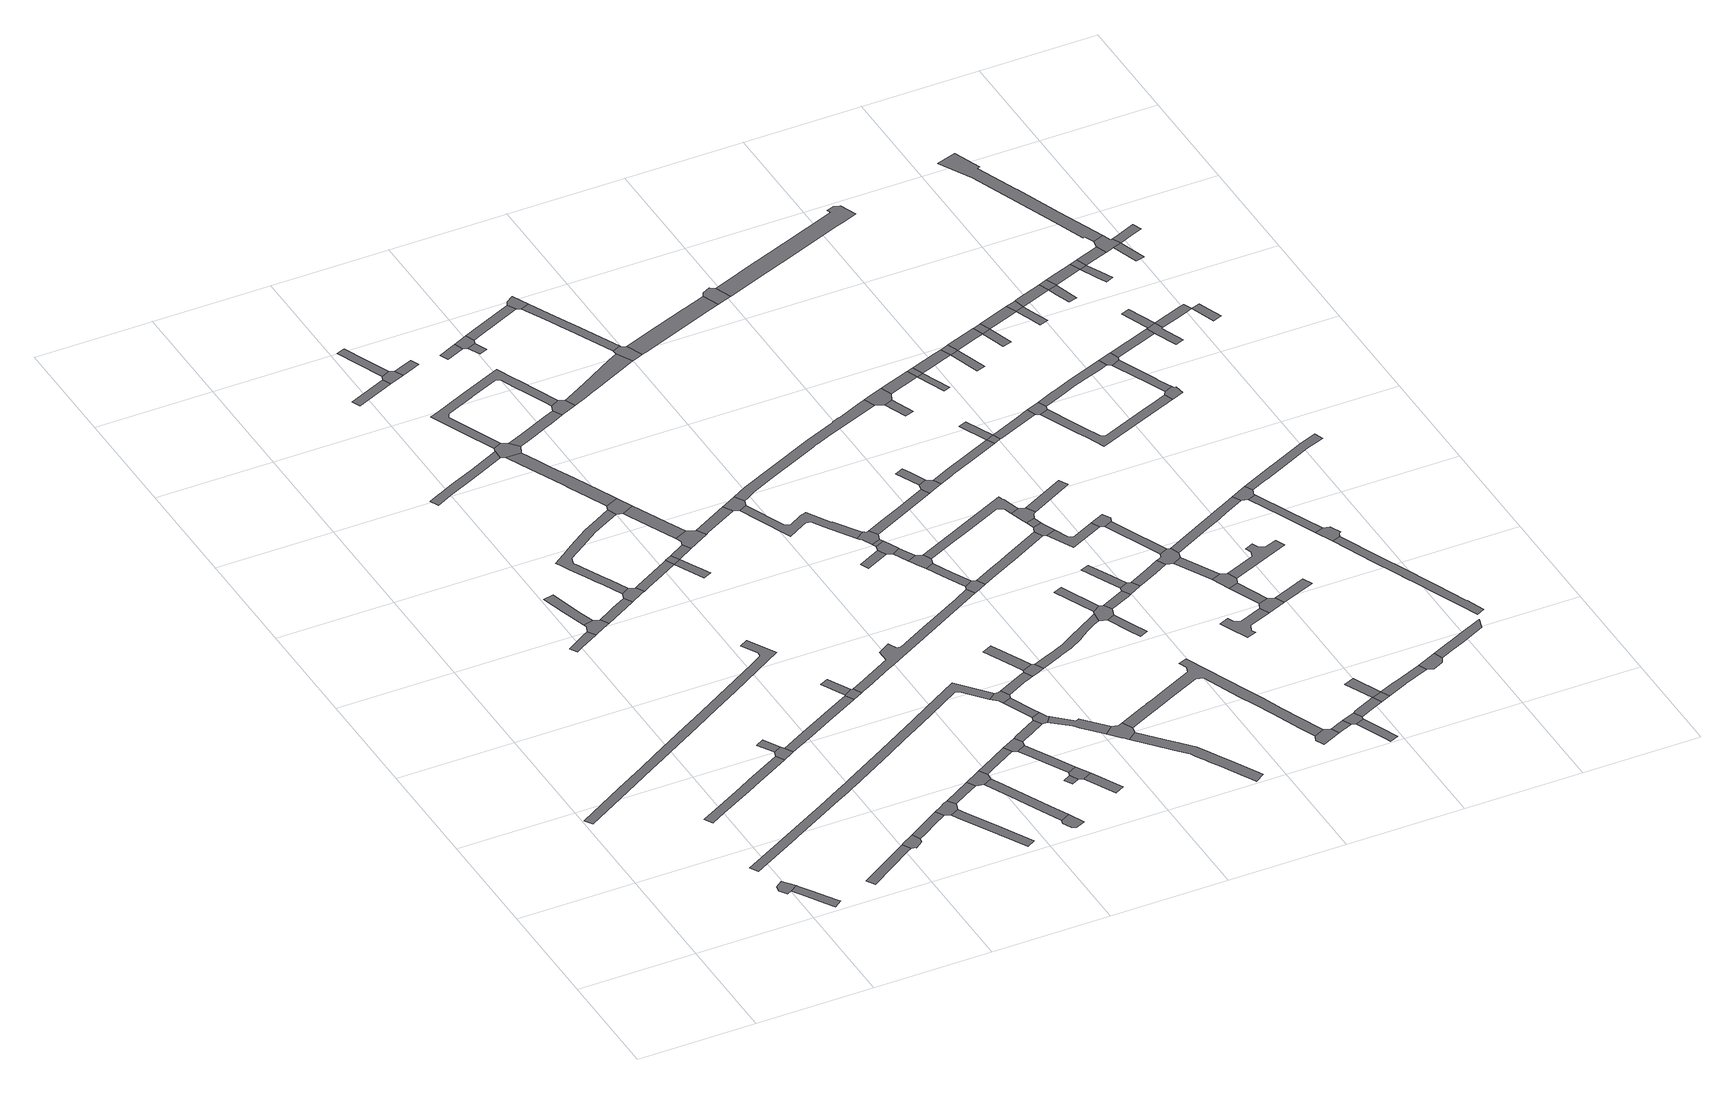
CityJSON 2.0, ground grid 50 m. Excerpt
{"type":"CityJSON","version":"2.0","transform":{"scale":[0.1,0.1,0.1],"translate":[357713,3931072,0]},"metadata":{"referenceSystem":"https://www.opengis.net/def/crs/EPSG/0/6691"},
"CityObjects":{
"road1":{"type":"Road","geometry":[{"type":"MultiSurface","lod":"1","boundaries":[[[0,1,2,3,4,5]]]}]},
"road2":{"type":"Road","attributes":{"RoadStructureAttribute.sectionType":"1"},"geometry":[{"type":"MultiSurface","lod":"1","boundaries":[[[6,7,8,9,10,11,12,0,5]]]}]},
"road3":{"type":"Road","attributes":{"RoadStructureAttribute.sectionType":"1"},"geometry":[{"type":"MultiSurface","lod":"1","boundaries":[[[13,14,15,16,17,18,19,20,21,22,23,24]]]}]},
"road4":{"type":"Road","attributes":{"RoadStructureAttribute.sectionType":"1"},"geometry":[{"type":"MultiSurface","lod":"1","boundaries":[[[25,26,27,28,29,30]]]}]},
"road5":{"type":"Road","attributes":{"RoadStructureAttribute.sectionType":"1"},"geometry":[{"type":"MultiSurface","lod":"1","boundaries":[[[31,32,33,34,35,36,37,38,39,40,41,42,43,44,45,46,47,48,49,50,51,52,53]]]}]},
"road6":{"type":"Road","attributes":{"RoadStructureAttribute.sectionType":"1"},"geometry":[{"type":"MultiSurface","lod":"1","boundaries":[[[54,55,56,57,58,59,60]]]}]},
"road7":{"type":"Road","geometry":[{"type":"MultiSurface","lod":"1","boundaries":[[[61,62,29,28,63,64,65,66]]]}]},
"road8":{"type":"Road","geometry":[{"type":"MultiSurface","lod":"1","boundaries":[[[67,68,69,70]]]}]},
"road9":{"type":"Road","geometry":[{"type":"MultiSurface","lod":"1","boundaries":[[[23,71,72,73,67,70,24]]]}]},
"road10":{"type":"Road","attributes":{"RoadStructureAttribute.sectionType":"1"},"geometry":[{"type":"MultiSurface","lod":"1","boundaries":[[[74,75,76,77,78,79,80]]]}]},
"road11":{"type":"Road","geometry":[{"type":"MultiSurface","lod":"1","boundaries":[[[59,81,82,83,84,74,80,85,60]]]}]},
"road12":{"type":"Road","attributes":{"RoadStructureAttribute.sectionType":"1"},"geometry":[{"type":"MultiSurface","lod":"1","boundaries":[[[86,87,88,89,61,66,90,91,92]]]}]},
"road13":{"type":"Road","attributes":{"RoadStructureAttribute.sectionType":"1"},"geometry":[{"type":"MultiSurface","lod":"1","boundaries":[[[93,94,95,96,97,98,99,100,101,102,103,104,105,106,107,108,109,110,111,112,113,114,115,116,117,118,119,120,121]]]}]},
"road14":{"type":"Road","attributes":{"RoadStructureAttribute.sectionType":"1"},"geometry":[{"type":"MultiSurface","lod":"1","boundaries":[[[122,123,124,125,84,83]]]}]},
"road15":{"type":"Road","geometry":[{"type":"MultiSurface","lod":"1","boundaries":[[[126,127,128,129,130,131,132,86,92]]]}]},
"road16":{"type":"Road","attributes":{"RoadStructureAttribute.sectionType":"1"},"geometry":[{"type":"MultiSurface","lod":"1","boundaries":[[[133,134,135,136,137,138,139,140,73,72]]]}]},
"road17":{"type":"Road","attributes":{"RoadStructureAttribute.sectionType":"1"},"geometry":[{"type":"MultiSurface","lod":"1","boundaries":[[[141,142,127,126,143,144,145,146]]]}]},
"road18":{"type":"Road","geometry":[{"type":"MultiSurface","lod":"1","boundaries":[[[147,148,149,123,122,150,151]]]}]},
"road19":{"type":"Road","attributes":{"RoadStructureAttribute.sectionType":"1"},"geometry":[{"type":"MultiSurface","lod":"1","boundaries":[[[130,129,152,153,154]]]}]},
"road20":{"type":"Road","attributes":{"RoadStructureAttribute.sectionType":"1"},"geometry":[{"type":"MultiSurface","lod":"1","boundaries":[[[155,156,157,158,159,160,161,162,163,164,165,166,167]]]}]},
"road21":{"type":"Road","attributes":{"RoadStructureAttribute.sectionType":"1"},"geometry":[{"type":"MultiSurface","lod":"1","boundaries":[[[168,169,170,171,172,173,174,175,176,177,178,149,148,179,180,181,182,183,184,185,186,187,188,189,190,191]]]}]},
"road22":{"type":"Road","geometry":[{"type":"MultiSurface","lod":"1","boundaries":[[[192,193,154,153,194,195,196]]]}]},
"road23":{"type":"Road","attributes":{"RoadStructureAttribute.sectionType":"1"},"geometry":[{"type":"MultiSurface","lod":"1","boundaries":[[[197,198,199,200,201,202,147,151]]]}]},
"road24":{"type":"Road","geometry":[{"type":"MultiSurface","lod":"1","boundaries":[[[203,204,205,206,207]]]}]},
"road25":{"type":"Road","geometry":[{"type":"MultiSurface","lod":"1","boundaries":[[[135,208,209,207,206,136]]]}]},
"road26":{"type":"Road","attributes":{"RoadStructureAttribute.sectionType":"1"},"geometry":[{"type":"MultiSurface","lod":"1","boundaries":[[[210,211,212,213]]]}]},
"road27":{"type":"Road","attributes":{"RoadStructureAttribute.sectionType":"1"},"geometry":[{"type":"MultiSurface","lod":"1","boundaries":[[[214,215,216,217,218,219,220,221,222,195,194]]]}]},
"road28":{"type":"Road","geometry":[{"type":"MultiSurface","lod":"1","boundaries":[[[223,224,225,226,219,218]]]}]},
"road29":{"type":"Road","attributes":{"RoadStructureAttribute.sectionType":"1"},"geometry":[{"type":"MultiSurface","lod":"1","boundaries":[[[227,228,229,230,192,196]]]}]},
"road30":{"type":"Road","geometry":[{"type":"MultiSurface","lod":"1","boundaries":[[[231,200,199,232,233]]]}]},
"road31":{"type":"Road","geometry":[{"type":"MultiSurface","lod":"1","boundaries":[[[199,234,235,236,237,238,232]]]}]},
"road32":{"type":"Road","attributes":{"RoadStructureAttribute.sectionType":"1"},"geometry":[{"type":"MultiSurface","lod":"1","boundaries":[[[239,240,241,242,243,244]]]}]},
"road33":{"type":"Road","geometry":[{"type":"MultiSurface","lod":"1","boundaries":[[[159,158,245,246,247,248,249,250]]]}]},
"road34":{"type":"Road","geometry":[{"type":"MultiSurface","lod":"1","boundaries":[[[243,213,212,251,252,244]]]}]},
"road35":{"type":"Road","attributes":{"RoadStructureAttribute.sectionType":"1"},"geometry":[{"type":"MultiSurface","lod":"1","boundaries":[[[253,254,255,256,246,245,257,258,259,260,261,262]]]}]},
"road36":{"type":"Road","attributes":{"RoadStructureAttribute.sectionType":"1"},"geometry":[{"type":"MultiSurface","lod":"1","boundaries":[[[263,233,232,264]]]}]},
"road37":{"type":"Road","geometry":[{"type":"MultiSurface","lod":"1","boundaries":[[[262,261,191,190,265,266]]]}]},
"road38":{"type":"Road","geometry":[{"type":"MultiSurface","lod":"1","boundaries":[[[267,229,228,268,269,270]]]}]},
"road39":{"type":"Road","attributes":{"RoadStructureAttribute.sectionType":"1"},"geometry":[{"type":"MultiSurface","lod":"1","boundaries":[[[265,271,272,273,274,275,276,277,266]]]}]},
"road40":{"type":"Road","geometry":[{"type":"MultiSurface","lod":"1","boundaries":[[[251,278,279,280,281,252]]]}]},
"road41":{"type":"Road","geometry":[{"type":"MultiSurface","lod":"1","boundaries":[[[282,283,284,285]]]}]},
"road42":{"type":"Road","attributes":{"RoadStructureAttribute.sectionType":"1"},"geometry":[{"type":"MultiSurface","lod":"1","boundaries":[[[286,287,269,268,288,289,290,291]]]}]},
"road43":{"type":"Road","geometry":[{"type":"MultiSurface","lod":"1","boundaries":[[[274,292,263,264,293,294,275]]]}]},
"road44":{"type":"Road","geometry":[{"type":"MultiSurface","lod":"1","boundaries":[[[290,282,285,295,296,291]]]}]},
"road45":{"type":"Road","attributes":{"RoadStructureAttribute.sectionType":"1"},"geometry":[{"type":"MultiSurface","lod":"1","boundaries":[[[249,297,298,299,300,301,302,303,304,305,306,307,308,309,310,311,312,313,314,315,316,317,318,319,320,321,250]]]}]},
"road46":{"type":"Road","attributes":{"RoadStructureAttribute.sectionType":"1"},"geometry":[{"type":"MultiSurface","lod":"1","boundaries":[[[295,322,323,296]]]}]},
"road47":{"type":"Road","attributes":{"RoadStructureAttribute.sectionType":"1"},"geometry":[{"type":"MultiSurface","lod":"1","boundaries":[[[324,325,326,327,328,329,330,331,248,247]]]}]},
"road48":{"type":"Road","attributes":{"RoadStructureAttribute.sectionType":"1"},"geometry":[{"type":"MultiSurface","lod":"1","boundaries":[[[332,333,334,335,336,267,270]]]}]},
"road49":{"type":"Road","attributes":{"RoadStructureAttribute.sectionType":"1"},"geometry":[{"type":"MultiSurface","lod":"1","boundaries":[[[293,337,338,339,294]]]}]},
"road50":{"type":"Road","geometry":[{"type":"MultiSurface","lod":"1","boundaries":[[[340,341,108,107,342,343,344,345,346,347]]]}]},
"road51":{"type":"Road","attributes":{"RoadStructureAttribute.sectionType":"1"},"geometry":[{"type":"MultiSurface","lod":"1","boundaries":[[[345,348,349,350,351,346]]]}]},
"road52":{"type":"Road","attributes":{"RoadStructureAttribute.sectionType":"1"},"geometry":[{"type":"MultiSurface","lod":"1","boundaries":[[[352,353,354,355,356,357,358,359,360,361,362,363,209,208,364,365,366,367,368,369,370,371]]]}]},
"road53":{"type":"Road","geometry":[{"type":"MultiSurface","lod":"1","boundaries":[[[372,350,349,335,334,373,374]]]}]},
"road54":{"type":"Road","attributes":{"RoadStructureAttribute.sectionType":"1"},"geometry":[{"type":"MultiSurface","lod":"1","boundaries":[[[375,376,377,378]]]}]},
"road55":{"type":"Road","geometry":[{"type":"MultiSurface","lod":"1","boundaries":[[[311,329,328,379,380,312]]]}]},
"road56":{"type":"Road","attributes":{"RoadStructureAttribute.sectionType":"1"},"geometry":[{"type":"MultiSurface","lod":"1","boundaries":[[[373,381,382,383,384,385,386,387,388,389,374]]]}]},
"road57":{"type":"Road","geometry":[{"type":"MultiSurface","lod":"1","boundaries":[[[378,377,390,391,392,393]]]}]},
"road58":{"type":"Road","attributes":{"RoadStructureAttribute.sectionType":"1"},"geometry":[{"type":"MultiSurface","lod":"1","boundaries":[[[394,395,396,340,347,397,398,399,400,401]]]}]},
"road59":{"type":"Road","geometry":[{"type":"MultiSurface","lod":"1","boundaries":[[[390,402,403,391]]]}]},
"road60":{"type":"Road","geometry":[{"type":"MultiSurface","lod":"1","boundaries":[[[338,404,405,406,407,408,339]]]}]},
"road61":{"type":"Road","geometry":[{"type":"MultiSurface","lod":"1","boundaries":[[[409,410,385,384,411,412,413,414,415,416,417]]]}]},
"road62":{"type":"Road","geometry":[{"type":"MultiSurface","lod":"1","boundaries":[[[418,419,420,421,422,423]]]}]},
"road63":{"type":"Road","geometry":[{"type":"MultiSurface","lod":"1","boundaries":[[[400,424,425,426,427,423,422,401]]]}]},
"road64":{"type":"Road","attributes":{"RoadStructureAttribute.sectionType":"1"},"geometry":[{"type":"MultiSurface","lod":"1","boundaries":[[[428,429,430,431,432,433,434,435,436,405,404,437,438,439,440,441,442,443,444]]]}]},
"road65":{"type":"Road","attributes":{"RoadStructureAttribute.sectionType":"1"},"geometry":[{"type":"MultiSurface","lod":"1","boundaries":[[[392,445,446,447,448,393]]]}]},
"road66":{"type":"Road","geometry":[{"type":"MultiSurface","lod":"1","boundaries":[[[449,450,451,452]]]}]},
"road67":{"type":"Road","attributes":{"RoadStructureAttribute.sectionType":"1"},"geometry":[{"type":"MultiSurface","lod":"1","boundaries":[[[453,454,455,456,457,458,459,460,461,462,463,464,465,466,467,468,469,470,471,472,473,474,475,415,414]]]}]},
"road68":{"type":"Road","attributes":{"RoadStructureAttribute.sectionType":"1"},"geometry":[{"type":"MultiSurface","lod":"1","boundaries":[[[476,477,478,380,379,479,480,481,482,483]]]}]},
"road69":{"type":"Road","geometry":[{"type":"MultiSurface","lod":"1","boundaries":[[[484,485,486,487,444,443,488,489,490,491,492]]]}]},
"road70":{"type":"Road","attributes":{"RoadStructureAttribute.sectionType":"1"},"geometry":[{"type":"MultiSurface","lod":"1","boundaries":[[[493,494,491,490]]]}]},
"road71":{"type":"Road","geometry":[{"type":"MultiSurface","lod":"1","boundaries":[[[495,494,493,452,451,496,497]]]}]},
"road72":{"type":"Road","attributes":{"RoadStructureAttribute.sectionType":"1"},"geometry":[{"type":"MultiSurface","lod":"1","boundaries":[[[496,498,499,497]]]}]},
"road73":{"type":"Road","geometry":[{"type":"MultiSurface","lod":"1","boundaries":[[[500,501,502,499,498,503,504,505,506]]]}]},
"road74":{"type":"Road","attributes":{"RoadStructureAttribute.sectionType":"1"},"geometry":[{"type":"MultiSurface","lod":"1","boundaries":[[[505,507,508,509,510,511,512,506]]]}]},
"road75":{"type":"Road","geometry":[{"type":"MultiSurface","lod":"1","boundaries":[[[447,446,513,514,515,516]]]}]},
"road76":{"type":"Road","geometry":[{"type":"MultiSurface","lod":"1","boundaries":[[[510,509,371,370,517,518,519]]]}]},
"road77":{"type":"Road","attributes":{"RoadStructureAttribute.sectionType":"1"},"geometry":[{"type":"MultiSurface","lod":"1","boundaries":[[[426,520,521,522,523,524,525,526,527,528,529,530,531,532,533,534,535,536,427]]]}]},
"road78":{"type":"Road","attributes":{"RoadStructureAttribute.sectionType":"1"},"geometry":[{"type":"MultiSurface","lod":"1","boundaries":[[[537,538,539,540,541,514,513,542,543,544,545,546,547]]]}]},
"road79":{"type":"Road","geometry":[{"type":"MultiSurface","lod":"1","boundaries":[[[482,548,549,550,551,547,546,483]]]}]},
"road80":{"type":"Road","geometry":[{"type":"MultiSurface","lod":"1","boundaries":[[[416,552,553,554,555,556,557,558,559,560,561,562,563,564,565,566,567,568,569,570,571,572,573,574,575,576,577,578,579,417]]]}]},
"road81":{"type":"Road","attributes":{"RoadStructureAttribute.sectionType":"1"},"geometry":[{"type":"MultiSurface","lod":"1","boundaries":[[[580,581,582,583,584,585,586,484,492]]]}]},
"road82":{"type":"Road","attributes":{"RoadStructureAttribute.sectionType":"1"},"geometry":[{"type":"MultiSurface","lod":"1","boundaries":[[[587,588,589,590,591,592,593,594,595,596,597,598,599,600,601,602,603,604,605,606,607,608,609,610,407,406]]]}]},
"road83":{"type":"Road","attributes":{"RoadStructureAttribute.sectionType":"1"},"geometry":[{"type":"MultiSurface","lod":"1","boundaries":[[[518,611,612,613,614,615,616,617,618,519]]]}]},
"road84":{"type":"Road","geometry":[{"type":"MultiSurface","lod":"1","boundaries":[[[619,620,621,622]]]}]},
"road85":{"type":"Road","geometry":[{"type":"MultiSurface","lod":"1","boundaries":[[[622,621,530,529,623,624,625,626]]]}]},
"road86":{"type":"Road","attributes":{"RoadStructureAttribute.sectionType":"1"},"geometry":[{"type":"MultiSurface","lod":"1","boundaries":[[[627,628,629,630,631,632,633,634,502,501,635,636,637,638,639,640,641,642]]]}]},
"road87":{"type":"Road","attributes":{"RoadStructureAttribute.sectionType":"1"},"geometry":[{"type":"MultiSurface","lod":"1","boundaries":[[[643,644,645,646,624,623]]]}]},
"road88":{"type":"Road","geometry":[{"type":"MultiSurface","lod":"1","boundaries":[[[647,564,563,648,649,650]]]}]},
"road89":{"type":"Road","geometry":[{"type":"MultiSurface","lod":"1","boundaries":[[[651,652,653,654,655]]]}]},
"road90":{"type":"Road","geometry":[{"type":"MultiSurface","lod":"1","boundaries":[[[582,656,657,658,659,651,655,583]]]}]},
"road91":{"type":"Road","attributes":{"RoadStructureAttribute.sectionType":"1"},"geometry":[{"type":"MultiSurface","lod":"1","boundaries":[[[660,661,662,663,550,549,664,665,666,667,668,669,670]]]}]},
"road92":{"type":"Road","attributes":{"RoadStructureAttribute.sectionType":"1"},"geometry":[{"type":"MultiSurface","lod":"1","boundaries":[[[671,626,625,672,673,674]]]}]},
"road93":{"type":"Road","attributes":{"RoadStructureAttribute.sectionType":"1"},"geometry":[{"type":"MultiSurface","lod":"1","boundaries":[[[675,676,677,678,679,680,647,650]]]}]},
"road94":{"type":"Road","geometry":[{"type":"MultiSurface","lod":"1","boundaries":[[[681,682,683,684,685,686]]]}]},
"road95":{"type":"Road","geometry":[{"type":"MultiSurface","lod":"1","boundaries":[[[687,688,686,685,671,674]]]}]},
"road96":{"type":"Road","geometry":[{"type":"MultiSurface","lod":"1","boundaries":[[[689,615,614,690,691,692,693]]]}]},
"road97":{"type":"Road","attributes":{"RoadStructureAttribute.sectionType":"1"},"geometry":[{"type":"MultiSurface","lod":"1","boundaries":[[[694,695,689,693]]]}]},
"road98":{"type":"Road","geometry":[{"type":"MultiSurface","lod":"1","boundaries":[[[696,697,698,699,678,677,700,701]]]}]},
"road99":{"type":"Road","geometry":[{"type":"MultiSurface","lod":"1","boundaries":[[[641,702,695,694,703,704,705,706,642]]]}]},
"road100":{"type":"Road","attributes":{"RoadStructureAttribute.sectionType":"1"},"geometry":[{"type":"MultiSurface","lod":"1","boundaries":[[[700,707,708,709,710,711,712,713,701]]]}]},
"road101":{"type":"Road","attributes":{"RoadStructureAttribute.sectionType":"1"},"geometry":[{"type":"MultiSurface","lod":"1","boundaries":[[[714,715,716,691,690,717,718,719]]]}]},
"road102":{"type":"Road","attributes":{"RoadStructureAttribute.sectionType":"1"},"geometry":[{"type":"MultiSurface","lod":"1","boundaries":[[[720,658,657,721,722,723,724,725]]]}]},
"road103":{"type":"Road","attributes":{"RoadStructureAttribute.sectionType":"1"},"geometry":[{"type":"MultiSurface","lod":"1","boundaries":[[[726,727,688,687,728,729,730]]]}]},
"road104":{"type":"Road","attributes":{"RoadStructureAttribute.sectionType":"1"},"geometry":[{"type":"MultiSurface","lod":"1","boundaries":[[[731,732,733,698,697,734,735,736]]]}]},
"road105":{"type":"Road","geometry":[{"type":"MultiSurface","lod":"1","boundaries":[[[737,738,601,600,739,740,741]]]}]},
"road106":{"type":"Road","geometry":[{"type":"MultiSurface","lod":"1","boundaries":[[[670,669,742,743,744,745,746]]]}]},
"road107":{"type":"Road","geometry":[{"type":"MultiSurface","lod":"1","boundaries":[[[747,748,740,739]]]}]},
"road108":{"type":"Road","geometry":[{"type":"MultiSurface","lod":"1","boundaries":[[[749,750,751,752,753,754,755,756,757,758,759,760]]]}]},
"road109":{"type":"Road","attributes":{"RoadStructureAttribute.sectionType":"1"},"geometry":[{"type":"MultiSurface","lod":"1","boundaries":[[[705,761,762,706]]]}]},
"road110":{"type":"Road","geometry":[{"type":"MultiSurface","lod":"1","boundaries":[[[763,764,765,736]]]}]},
"road111":{"type":"Road","geometry":[{"type":"MultiSurface","lod":"1","boundaries":[[[735,766,763,736]]]}]},
"road112":{"type":"Road","geometry":[{"type":"MultiSurface","lod":"1","boundaries":[[[767,768,769,714,719,770]]]}]},
"road113":{"type":"Road","attributes":{"RoadStructureAttribute.sectionType":"1"},"geometry":[{"type":"MultiSurface","lod":"1","boundaries":[[[771,772,773,774,775,767,770]]]}]},
"road114":{"type":"Road","geometry":[{"type":"MultiSurface","lod":"1","boundaries":[[[773,772,776,777,726,730,778,779,780,781]]]}]},
"road115":{"type":"Road","attributes":{"RoadStructureAttribute.sectionType":"1"},"geometry":[{"type":"MultiSurface","lod":"1","boundaries":[[[778,782,783,779]]]}]},
"road116":{"type":"Road","geometry":[{"type":"MultiSurface","lod":"1","boundaries":[[[784,785,786,725]]]}]},
"road117":{"type":"Road","attributes":{"RoadStructureAttribute.sectionType":"1"},"geometry":[{"type":"MultiSurface","lod":"1","boundaries":[[[787,788,789,790,791,792,737,741]]]}]},
"road118":{"type":"Road","geometry":[{"type":"MultiSurface","lod":"1","boundaries":[[[724,793,784,725]]]}]},
"road119":{"type":"Road","geometry":[{"type":"MultiSurface","lod":"1","boundaries":[[[794,783,782,795,796,797]]]}]},
"road120":{"type":"Road","attributes":{"RoadStructureAttribute.sectionType":"1"},"geometry":[{"type":"MultiSurface","lod":"1","boundaries":[[[798,796,795,799]]]}]},
"road121":{"type":"Road","geometry":[{"type":"MultiSurface","lod":"1","boundaries":[[[749,760,800,801,798,799]]]}]},
"road122":{"type":"Road","attributes":{"RoadStructureAttribute.sectionType":"1"},"geometry":[{"type":"MultiSurface","lod":"1","boundaries":[[[802,803,804,805,806,807,763,766]]]}]},
"road123":{"type":"Road","geometry":[{"type":"MultiSurface","lod":"1","boundaries":[[[790,808,809,791]]]}]},
"road124":{"type":"Road","geometry":[{"type":"MultiSurface","lod":"1","boundaries":[[[790,810,811,808]]]}]},
"road125":{"type":"Road","attributes":{"RoadStructureAttribute.sectionType":"1"},"geometry":[{"type":"MultiSurface","lod":"1","boundaries":[[[812,813,814,784,793,815,816]]]}]},
"road126":{"type":"Road","attributes":{"RoadStructureAttribute.sectionType":"1"},"geometry":[{"type":"MultiSurface","lod":"1","boundaries":[[[817,818,801,800]]]}]},
"road127":{"type":"Road","attributes":{"RoadStructureAttribute.sectionType":"1"},"geometry":[{"type":"MultiSurface","lod":"1","boundaries":[[[819,820,821,809,808,822,823,824,825]]]}]},
"road128":{"type":"Road","attributes":{"RoadStructureAttribute.sectionType":"1"},"geometry":[{"type":"MultiSurface","lod":"1","boundaries":[[[826,827,828,829,830,831,832,833,794,797]]]}]},
"road129":{"type":"Road","attributes":{"RoadStructureAttribute.sectionType":"1"},"geometry":[{"type":"MultiSurface","lod":"1","boundaries":[[[780,834,835,836,837,838,839,840,781]]]}]},
"road130":{"type":"Road","geometry":[{"type":"MultiSurface","lod":"1","boundaries":[[[805,804,841,842,843,844]]]}]},
"road131":{"type":"Road","geometry":[{"type":"MultiSurface","lod":"1","boundaries":[[[845,846,847,848,849,812,816]]]}]},
"road132":{"type":"Road","attributes":{"RoadStructureAttribute.sectionType":"1"},"geometry":[{"type":"MultiSurface","lod":"1","boundaries":[[[850,851,852,853,854,855,743,742,856,857,858,859,860,861,862,863,864]]]}]},
"road133":{"type":"Road","geometry":[{"type":"MultiSurface","lod":"1","boundaries":[[[865,866,867,819,825]]]}]},
"road134":{"type":"Road","geometry":[{"type":"MultiSurface","lod":"1","boundaries":[[[868,869,865,825]]]}]},
"road135":{"type":"Road","attributes":{"RoadStructureAttribute.sectionType":"1"},"geometry":[{"type":"MultiSurface","lod":"1","boundaries":[[[870,866,865,871,872,873]]]}]},
"road136":{"type":"Road","attributes":{"RoadStructureAttribute.sectionType":"1"},"geometry":[{"type":"MultiSurface","lod":"1","boundaries":[[[874,875,876,844,843,877,878,879,880]]]}]},
"road137":{"type":"Road","attributes":{"RoadStructureAttribute.sectionType":"1"},"geometry":[{"type":"MultiSurface","lod":"1","boundaries":[[[881,882,883,884,885,886,887,846,845,888,889,890,891,892,893,894]]]}]},
"road138":{"type":"Road","geometry":[{"type":"MultiSurface","lod":"1","boundaries":[[[837,895,896,897,898,899,900,838]]]}]},
"road139":{"type":"Road","geometry":[{"type":"MultiSurface","lod":"1","boundaries":[[[901,902,903,870,873]]]}]},
"road140":{"type":"Road","geometry":[{"type":"MultiSurface","lod":"1","boundaries":[[[904,905,901,873]]]}]},
"road141":{"type":"Road","attributes":{"RoadStructureAttribute.sectionType":"1"},"geometry":[{"type":"MultiSurface","lod":"1","boundaries":[[[906,907,908,909,910,911,912,913,914,915,916,917,918,849,848]]]}]},
"road142":{"type":"Road","attributes":{"RoadStructureAttribute.sectionType":"1"},"geometry":[{"type":"MultiSurface","lod":"1","boundaries":[[[919,920,896,895,921,922]]]}]},
"road143":{"type":"Road","geometry":[{"type":"MultiSurface","lod":"1","boundaries":[[[923,924,925,926,927,919,922]]]}]},
"road144":{"type":"Road","attributes":{"RoadStructureAttribute.sectionType":"1"},"geometry":[{"type":"MultiSurface","lod":"1","boundaries":[[[928,929,930,931,932,933,934,924,923,935,936,937,938,939,940,941,942]]]}]},
"road145":{"type":"Road","attributes":{"RoadStructureAttribute.sectionType":"1"},"geometry":[{"type":"MultiSurface","lod":"1","boundaries":[[[943,902,901,944,945,946,947,948,949,950,951,952,946]]]}]},
"road146":{"type":"Road","geometry":[{"type":"MultiSurface","lod":"1","boundaries":[[[952,953,954,943,946]]]}]},
"road147":{"type":"Road","geometry":[{"type":"MultiSurface","lod":"1","boundaries":[[[955,956,957,958,913,912,959]]]}]},
"road148":{"type":"Road","attributes":{"RoadStructureAttribute.sectionType":"1"},"geometry":[{"type":"MultiSurface","lod":"1","boundaries":[[[960,961,962,963,964,965,955,959]]]}]},
"road149":{"type":"Road","attributes":{"RoadStructureAttribute.sectionType":"1"},"geometry":[{"type":"MultiSurface","lod":"1","boundaries":[[[966,967,968,969,970,900,899,971,972,973,974,975,976]]]}]},
"road150":{"type":"Road","geometry":[{"type":"MultiSurface","lod":"1","boundaries":[[[962,894,893,977,978,979,963]]]}]},
"road151":{"type":"Road","attributes":{"RoadStructureAttribute.sectionType":"1"},"geometry":[{"type":"MultiSurface","lod":"1","boundaries":[[[980,981,953,952,982,983,984,985,986,987,983]]]}]},
"road152":{"type":"Road","attributes":{"RoadStructureAttribute.sectionType":"1"},"geometry":[{"type":"MultiSurface","lod":"1","boundaries":[[[988,957,956,989]]]}]},
"road153":{"type":"Road","geometry":[{"type":"MultiSurface","lod":"1","boundaries":[[[987,990,991,980,983]]]}]},
"road154":{"type":"Road","attributes":{"RoadStructureAttribute.sectionType":"1"},"geometry":[{"type":"MultiSurface","lod":"1","boundaries":[[[992,993,991,990,994,995,996,997]]]}]},
"road155":{"type":"Road","geometry":[{"type":"MultiSurface","lod":"1","boundaries":[[[998,999,1000,1001,1002]]]}]},
"road156":{"type":"Road","geometry":[{"type":"MultiSurface","lod":"1","boundaries":[[[1003,998,1002,1004,988,989,1005,1006,1007,1008]]]}]},
"road157":{"type":"Road","geometry":[{"type":"MultiSurface","lod":"1","boundaries":[[[992,997,1009,1010]]]}]},
"road158":{"type":"Road","geometry":[{"type":"MultiSurface","lod":"1","boundaries":[[[1011,1012,1013,1014,1009,997]]]}]},
"road159":{"type":"Road","attributes":{"RoadStructureAttribute.sectionType":"1"},"geometry":[{"type":"MultiSurface","lod":"1","boundaries":[[[1015,1016,1017,1018,1003,1008,1019,1020,1015,1021,1022,1023,1024,1025]]]}]},
"road160":{"type":"Road","attributes":{"RoadStructureAttribute.sectionType":"1"},"geometry":[{"type":"MultiSurface","lod":"1","boundaries":[[[1010,1009,1026,1027,1028,1029]]]}]},
"road161":{"type":"Road","attributes":{"RoadStructureAttribute.sectionType":"1"},"geometry":[{"type":"MultiSurface","lod":"1","boundaries":[[[1030,1031,1032,1033,1034,1035,1036,1037,1038,1039,1040,1041,1042,1043]]]}]},
"road162":{"type":"Road","geometry":[{"type":"MultiSurface","lod":"1","boundaries":[[[1044,1045,1046,1047,1048,1030,1043,1029,1028]]]}]},
"road163":{"type":"Road","geometry":[{"type":"MultiSurface","lod":"1","boundaries":[[[1045,1049,1050,1046]]]}]},
"road164":{"type":"Road","attributes":{"RoadStructureAttribute.sectionType":"1"},"geometry":[{"type":"MultiSurface","lod":"1","boundaries":[[[1051,1047,1046,1052,1053,1054,1055]]]}]}
},
"vertices":[
[535,211,0],[497,260,0],[465,235,0],[462,211,0],[481,177,0],[502,188,0],
[539,130,0],[583,60,0],[607,23,0],[639,47,0],[631,59,0],[572,153,0],[540,203,0],
[680,888,0],[632,861,0],[484,780,0],[420,743,0],[417,742,0],[437,707,0],[474,728,0],[504,745,0],[652,826,0],[714,861,0],[858,940,0],[839,975,0],
[805,82,0],[906,146,0],[1011,214,0],[1028,224,0],[1008,259,0],[783,116,0],
[31,905,0],[241,1029,0],[387,1115,0],[456,1155,0],[666,1278,0],[778,1344,0],[892,1411,0],[1027,1492,0],[1141,1560,0],[1075,1679,0],[1040,1658,0],[1078,1589,0],[1076,1568,0],[1027,1539,0],[872,1446,0],[724,1359,0],[646,1313,0],[615,1295,0],[437,1190,0],[353,1141,0],[323,1123,0],[220,1063,0],[9,939,0],
[544,1989,0],[503,1964,0],[456,1935,0],[475,1904,0],[504,1922,0],[586,1968,0],[566,2002,0],
[1069,297,0],[1012,262,0],[1047,219,0],[1049,217,0],[1081,241,0],[1086,261,0],
[881,1020,0],[842,1090,0],[807,1071,0],[847,1001,0],
[897,962,0],[910,969,0],[891,1004,0],
[616,2058,0],[592,2132,0],[581,2177,0],[557,2270,0],[513,2259,0],[543,2153,0],[573,2046,0],
[632,1995,0],[648,2004,0],[663,2013,0],[644,2047,0],[577,2031,0],
[1214,388,0],[1155,352,0],[1101,317,0],[1084,306,0],[1122,283,0],[1176,318,0],[1235,354,0],
[451,355,0],[671,477,0],[681,483,0],[842,573,0],[900,605,0],[984,652,0],[1016,670,0],[1017,671,0],[1235,799,0],[1317,848,0],[1425,911,0],[1487,948,0],[1624,1029,0],[1643,1025,0],[1722,931,0],[1753,957,0],[1644,1088,0],[1489,996,0],[1403,945,0],[1361,920,0],[1214,833,0],[1017,718,0],[996,705,0],[949,679,0],[846,620,0],[822,607,0],[650,511,0],[575,470,0],[430,389,0],
[805,2093,0],[785,2129,0],[720,2093,0],[697,2080,0],
[1259,344,0],[1297,365,0],[1304,388,0],[1307,397,0],[1286,431,0],[1267,420,0],[1248,408,0],
[1021,1029,0],[1119,1083,0],[1267,1163,0],[1247,1198,0],[1230,1189,0],[1131,1136,0],[1100,1119,0],[1022,1076,0],
[1392,186,0],[1313,331,0],[1274,310,0],[1361,152,0],[1426,34,0],[1463,54,0],
[854,2167,0],[828,2176,0],[793,2156,0],[859,2124,0],[874,2132,0],
[1366,432,0],[1425,467,0],[1405,502,0],
[500,3005,0],[618,3059,0],[654,3076,0],[775,3133,0],[776,3178,0],[712,3148,0],[648,3118,0],[546,3071,0],[524,3061,0],[480,3040,0],[460,3030,0],[413,3007,0],[431,2971,0],
[924,2621,0],[853,2581,0],[758,2515,0],[727,2493,0],[657,2444,0],[665,2427,0],[684,2387,0],[714,2325,0],[715,2323,0],[738,2274,0],[755,2238,0],[792,2255,0],[772,2295,0],[753,2335,0],[750,2342,0],[728,2388,0],[716,2412,0],[724,2442,0],[793,2490,0],[796,2492,0],[878,2549,0],[925,2575,0],[1001,2617,0],[985,2655,0],
[1478,545,0],[1468,539,0],[1458,460,0],[1496,480,0],[1498,511,0],
[900,2147,0],[982,2194,0],[1051,2234,0],[1034,2271,0],[1022,2264,0],[871,2177,0],
[1233,1323,0],[1198,1305,0],[1245,1214,0],[1249,1205,0],[1284,1225,0],
[1311,1187,0],[1292,1223,0],
[439,3705,0],[455,3668,0],[621,3739,0],[605,3776,0],
[1464,447,0],[1473,428,0],[1526,314,0],[1562,236,0],[1614,124,0],[1655,144,0],[1616,225,0],[1561,342,0],[1510,449,0],
[1608,104,0],[1626,66,0],[1645,59,0],[1685,78,0],
[1530,530,0],[1647,597,0],[1627,632,0],[1510,564,0],
[1036,2272,0],[1085,2254,0],[1065,2289,0],
[1071,2190,0],[1112,2105,0],[1149,2122,0],[1130,2161,0],[1111,2201,0],
[604,3923,0],[566,4018,0],[529,4002,0],[567,3909,0],[613,3795,0],[649,3813,0],
[794,3127,0],[860,3126,0],[876,3163,0],[846,3202,0],[818,3216,0],[782,3197,0],
[687,3767,0],[671,3804,0],
[1041,2723,0],[965,2893,0],[917,2998,0],[891,3056,0],[825,3057,0],[909,2872,0],[920,2846,0],[958,2762,0],[994,2681,0],[1049,2706,0],
[1134,2329,0],[1155,2294,0],
[1027,2608,0],[1080,2636,0],
[1690,668,0],[1665,590,0],[1704,610,0],[1710,634,0],
[1039,2581,0],[1077,2498,0],[1081,2489,0],[1131,2377,0],[1186,2402,0],[1147,2488,0],[1127,2533,0],
[740,3789,0],[770,3802,0],[755,3839,0],[724,3826,0],
[1770,363,0],[1737,345,0],[1756,310,0],[1787,327,0],
[1761,503,0],[1725,573,0],[1685,554,0],[1726,475,0],[1775,382,0],[1814,403,0],
[1142,2353,0],[1247,2349,0],[1224,2389,0],
[1807,320,0],[1847,341,0],
[801,3257,0],[786,3291,0],[768,3333,0],[719,3450,0],[727,3469,0],[736,3473,0],[853,3524,0],[860,3527,0],[981,3580,0],[1001,3573,0],[1028,3508,0],[1050,3456,0],[1069,3411,0],[1085,3370,0],[1098,3340,0],[1133,3359,0],[1131,3364,0],[1059,3539,0],[1051,3559,0],[1018,3640,0],[837,3561,0],[688,3496,0],[660,3485,0],[731,3317,0],[772,3221,0],
[1877,186,0],[1917,207,0],
[914,3180,0],[959,3201,0],[1009,3224,0],[1047,3241,0],[1107,3269,0],[1087,3309,0],[1048,3292,0],[913,3232,0],
[1725,643,0],[1769,669,0],[1826,702,0],[1806,737,0],[1705,677,0],
[1258,2356,0],[1404,2434,0],[1381,2476,0],
[1782,959,0],[1772,954,0],[1729,922,0],[1730,922,0],[1749,907,0],[1757,888,0],[1794,903,0],[1802,922,0],
[1800,783,0],[1812,756,0],[1849,772,0],[1836,799,0],
[1899,1557,0],[1706,1451,0],[1576,1379,0],[1574,1378,0],[1558,1382,0],[1541,1417,0],[1488,1385,0],[1487,1331,0],[1471,1322,0],[1461,1316,0],[1330,1243,0],[1293,1223,0],[1322,1193,0],[1350,1208,0],[1477,1279,0],[1481,1281,0],[1726,1416,0],[1802,1458,0],[1979,1556,0],[1960,1591,0],
[1863,740,0],[1847,701,0],[1872,732,0],
[868,3816,0],[885,3779,0],[963,3815,0],[950,3853,0],
[1179,3302,0],[1158,3346,0],
[1925,638,0],[1926,636,0],[1942,616,0],[2012,536,0],[2050,569,0],[1981,648,0],[1964,667,0],[1963,668,0],[1949,661,0],
[982,3808,0],[1019,3825,0],[1026,3843,0],[1011,3881,0],
[1890,1014,0],[1859,999,0],[1846,992,0],[1887,967,0],[1910,977,0],[1923,983,0],[1931,986,0],[1914,1025,0],
[1007,3754,0],[1043,3770,0],
[1426,2426,0],[1461,2445,0],[1471,2471,0],[1447,2513,0],[1397,2485,0],
[2086,565,0],[2079,561,0],[2055,487,0],[2056,489,0],[2060,484,0],[2075,465,0],[2113,496,0],[2120,525,0],[2098,571,0],
[1943,1098,0],[1879,1231,0],[1836,1210,0],[1899,1079,0],[1918,1038,0],[1961,1056,0],
[1950,994,0],[1956,997,0],[1991,1013,0],[1974,1051,0],
[1771,2103,0],[1705,2203,0],[1702,2202,0],[1642,2302,0],[1627,2296,0],[1625,2296,0],[1618,2293,0],[1559,2259,0],[1534,2268,0],[1461,2340,0],[1523,2191,0],[1594,2233,0],[1612,2243,0],[1633,2238,0],[1664,2188,0],[1740,2069,0],[1777,2094,0],
[1055,3856,0],[1258,3949,0],[1239,3984,0],[1055,3901,0],
[1677,1913,0],[1693,1876,0],[1791,1926,0],[1774,1963,0],
[2085,452,0],[2184,338,0],[2195,326,0],[2238,277,0],[2247,261,0],[2260,236,0],[2270,218,0],[2278,201,0],[2295,170,0],[2304,154,0],[2348,72,0],[2356,58,0],[2367,39,0],[2372,29,0],[2381,10,0],[2423,38,0],[2413,56,0],[2348,178,0],[2339,194,0],[2308,252,0],[2279,306,0],[2233,358,0],[2192,405,0],
[1423,3499,0],[1271,3410,0],[1180,3359,0],[1240,3330,0],[1276,3347,0],[1295,3356,0],[1498,3454,0],[1464,3523,0],
[1801,2088,0],[1794,2087,0],[1788,2087,0],[1783,2090,0],[1747,2058,0],[1754,2048,0],[1774,2006,0],[1812,2025,0],[1822,2053,0],
[1782,1990,0],[1821,2007,0],
[1851,1942,0],[1817,1917,0],[1852,1939,0],
[1848,1853,0],[1886,1871,0],
[1930,1823,0],[1930,1824,0],[1914,1861,0],[1861,1828,0],[1867,1815,0],[1885,1778,0],[1922,1795,0],
[1918,1710,0],[1961,1620,0],[1966,1610,0],[2001,1630,0],[1991,1651,0],[1961,1713,0],
[1276,3940,0],[1313,3957,0],[1281,4025,0],[1247,4002,0],
[1989,1561,0],[2039,1588,0],[2020,1624,0],
[2084,1054,0],[2091,1057,0],[2146,1081,0],[2200,1113,0],[2222,1130,0],[2234,1140,0],[2235,1140,0],[2254,1152,0],[2286,1173,0],[2314,1188,0],[2318,1235,0],[2217,1173,0],[2197,1160,0],[2125,1116,0],[2084,1098,0],[2081,1097,0],[2049,1083,0],
[1446,3673,0],[1404,3762,0],[1400,3773,0],[1366,3844,0],[1353,3872,0],[1324,3838,0],[1336,3814,0],[1368,3745,0],[1373,3735,0],[1462,3545,0],[1498,3562,0],
[1529,3466,0],[1549,3474,0],[1521,3547,0],[1502,3554,0],
[2211,569,0],[2249,587,0],[2328,625,0],[2341,631,0],[2365,643,0],[2473,694,0],[2501,684,0],[2567,518,0],[2596,447,0],[2631,361,0],[2680,236,0],[2708,167,0],[2754,189,0],[2749,200,0],[2677,380,0],[2641,470,0],[2613,540,0],[2573,638,0],[2499,823,0],[2461,808,0],[2475,774,0],[2465,746,0],[2324,679,0],[2310,672,0],[2269,652,0],[2234,636,0],[2232,635,0],[2217,628,0],
[2019,2151,0],[2106,2194,0],[2114,2198,0],[2096,2233,0],[2001,2186,0],[1981,2176,0],[1872,2123,0],
[1492,2484,0],[1530,2507,0],[1555,2518,0],[1630,2553,0],[1782,2624,0],[1803,2634,0],[1859,2659,0],[1872,2666,0],[1880,2669,0],[1957,2701,0],[1961,2702,0],[2048,2736,0],[2130,2769,0],[2183,2790,0],[2163,2837,0],[2129,2822,0],[2035,2782,0],[2031,2781,0],[2025,2780,0],[1995,2767,0],[1990,2764,0],[1859,2709,0],[1837,2698,0],[1510,2548,0],
[2099,1619,0],[2164,1654,0],[2208,1677,0],[2372,1764,0],[2353,1800,0],[2189,1713,0],[2159,1697,0],[2100,1666,0],
[2284,1440,0],[2247,1424,0],[2324,1248,0],[2357,1273,0],
[2346,1177,0],[2381,1196,0],[2393,1231,0],[2376,1267,0],
[2364,1971,0],[2344,2036,0],[2343,2039,0],[2336,2058,0],[2274,2029,0],[2144,1968,0],[2106,1951,0],[2103,1949,0],[2062,1886,0],[2102,1905,0],[2123,1914,0],[2145,1924,0],[2292,1993,0],[2319,1981,0],[2330,1946,0],[2367,1961,0],
[2387,1080,0],[2409,1027,0],[2445,1044,0],[2414,1117,0],
[2782,178,0],[2697,139,0],[2714,102,0],[2798,141,0],
[2138,2281,0],[2108,2348,0],[2092,2382,0],[2056,2365,0],[2103,2262,0],
[2140,2211,0],[2180,2231,0],[2163,2266,0],[2142,2274,0],
[1826,3663,0],[1822,3661,0],[1821,3661,0],[1684,3609,0],[1568,3481,0],[1699,3531,0],[1844,3587,0],[1862,3594,0],[1868,3596,0],[1950,3627,0],[1923,3699,0],
[2477,1318,0],[2485,1275,0],[2486,1275,0],[2497,1281,0],
[2831,156,0],[2833,157,0],[2862,169,0],[2846,206,0],[2815,193,0],[2788,180,0],
[2486,1419,0],[2439,1519,0],[2402,1504,0],[2447,1406,0],[2482,1337,0],[2517,1353,0],
[2554,1312,0],[2534,1349,0],
[2365,1828,0],[2386,1758,0],[2428,1775,0],[2407,1828,0],[2403,1839,0],
[2392,1876,0],[2354,1864,0],
[2917,182,0],[2922,194,0],[2905,231,0],[2896,227,0],[2881,163,0],[2918,179,0],
[2349,1882,0],[2403,1902,0],[2404,1904,0],[2416,1910,0],[2395,1950,0],
[2898,122,0],[2936,32,0],[2947,6,0],[2984,22,0],[2980,31,0],[2956,89,0],[2954,93,0],
[2571,1754,0],[2472,1705,0],[2453,1714,0],[2442,1645,0],[2534,1690,0],[2589,1717,0],
[2234,2301,0],[2241,2261,0],[2250,2266,0],[2344,2309,0],[2476,2369,0],[2459,2402,0],
[2683,1428,0],[2624,1396,0],[2565,1318,0],[2645,1361,0],[2702,1392,0],
[2914,238,0],[2913,238,0],[2914,235,0],[2974,219,0],[3029,244,0],[3012,284,0],
[2253,2873,0],[2201,2853,0],[2219,2774,0],[2256,2789,0],[2271,2824,0],
[2014,3651,0],[1987,3722,0],[1969,3731,0],[1967,3735,0],[1931,3717,0],
[2257,2675,0],[2295,2690,0],
[2891,982,0],[2793,942,0],[2765,954,0],[2754,980,0],[2713,962,0],[2732,917,0],[2766,837,0],[2807,854,0],[2799,873,0],[2811,901,0],[2867,924,0],[2908,940,0],
[2604,2010,0],[2584,2050,0],
[3055,303,0],[3002,425,0],[2956,408,0],
[3073,264,0],
[2642,1728,0],[2650,1748,0],[2633,1784,0],[2606,1711,0],
[2698,1495,0],[2713,1460,0],[2749,1478,0],[2726,1532,0],[2687,1623,0],
[2707,1441,0],[2695,1434,0],[2731,1383,0],[2770,1405,0],[2779,1434,0],[2765,1473,0],
[2814,1227,0],[2855,1245,0],
[2494,2418,0],[2441,2540,0],[2406,2526,0],
[2285,2829,0],[2320,2843,0],[2360,2858,0],[2409,2877,0],[2390,2925,0],[2265,2877,0],
[2508,2383,0],
[2884,1234,0],[2846,1148,0],[2888,1165,0],[2900,1192,0],
[2945,1026,0],[2903,1010,0],
[2989,973,0],[2972,1015,0],
[3161,304,0],[3165,306,0],[3275,351,0],[3259,387,0],[3144,340,0],[3125,333,0],
[2437,2888,0],[2419,2936,0],
[2459,2751,0],[2487,2762,0],
[2681,2501,0],[2613,2470,0],[2504,2422,0],[2518,2387,0],[2697,2463,0],
[3137,1032,0],[3120,1074,0],
[2565,2990,0],[2531,2977,0],[2436,2942,0],[2450,2893,0],[2476,2903,0],[2528,2923,0],[2583,2943,0],
[3157,1299,0],[3140,1340,0],[3090,1320,0],[3062,1331,0],[3050,1358,0],[3014,1341,0],[3025,1316,0],[3014,1288,0],
[2939,1518,0],[3014,1557,0],[3053,1578,0],[3139,1623,0],[3120,1659,0],[3082,1639,0],[3033,1614,0],
[3302,341,0],[3348,364,0],[3361,390,0],[3345,428,0],
[2714,2455,0],[2752,2469,0],[2751,2473,0],[2757,2489,0],[2741,2526,0],
[2585,3971,0],[2591,3954,0],[2345,3859,0],[2125,3775,0],[2124,3775,0],[2078,3757,0],[2098,3683,0],[2124,3693,0],[2369,3788,0],[2562,3862,0],[2613,3881,0],[2671,3903,0],[2644,3974,0],[2642,3974,0],[2620,3984,0],
[2620,2957,0],[2603,3004,0],[2585,2997,0],
[2627,2808,0],[2665,2821,0],
[2735,3054,0],[2644,2966,0],[2687,2982,0],[2752,3007,0],
[3499,499,0],[3438,471,0],[3430,467,0],[3411,414,0],[3470,441,0],[3581,493,0],[3595,543,0],
[3160,2339,0],[3114,2321,0],[3093,2312,0],[2870,2221,0],[2854,2227,0],[2820,2307,0],[2801,2353,0],[2786,2282,0],[2803,2243,0],[2836,2164,0],[3126,2282,0],[3176,2302,0],[3201,2313,0],[3188,2351,0],
[3165,1616,0],[3202,1632,0],[3199,1639,0],[3204,1652,0],[3208,1662,0],[3191,1696,0],
[2790,3022,0],[2772,3068,0],[2753,3061,0],
[2786,2902,0],[2824,2914,0],
[2764,2492,0],[2859,2532,0],[2903,2551,0],[2935,2564,0],[2971,2577,0],[3046,2606,0],[3079,2619,0],[3064,2658,0],[3030,2644,0],[2970,2621,0],[2903,2594,0],[2828,2563,0],[2818,2559,0],
[3333,1328,0],[3268,1480,0],[3231,1465,0],[3296,1315,0],
[3329,1237,0],[3366,1251,0],[3374,1270,0],[3383,1274,0],[3362,1320,0],
[3609,670,0],[3605,678,0],[3550,811,0],[3520,884,0],[3509,910,0],[3492,952,0],[3443,1067,0],[3406,1051,0],[3449,950,0],[3473,892,0],[3483,868,0],[3530,754,0],[3572,655,0],[3605,574,0],[3640,593,0],
[2911,3122,0],[2811,3030,0],[2923,3073,0],[2929,3076,0],[2945,3032,0],[2950,3019,0],[2971,2959,0],[3009,2973,0],[2988,3031,0],[2966,3090,0],
[2957,3139,0],[2941,3133,0],
[3133,2626,0],[3140,2643,0],[3125,2681,0],[3096,2670,0],[3097,2608,0],
[3146,2493,0],[3158,2464,0],[3198,2370,0],[3235,2386,0],[3210,2444,0],[3202,2463,0],
[3577,1873,0],[3496,1840,0],[3492,1839,0],[3351,1773,0],[3342,1769,0],[3289,1701,0],[3290,1699,0],[3363,1734,0],[3514,1805,0],[3555,1821,0],[3592,1835,0],
[3256,2335,0],[3249,2375,0],[3239,2376,0],
[3084,3188,0],[2974,3146,0],[3030,3115,0],[3101,3142,0],[3114,3101,0],[3134,3039,0],[3172,3051,0],[3140,3154,0],
[3317,2755,0],[3331,2717,0],
[3139,3157,0],[3121,3202,0],
[3247,3250,0],[3172,3222,0],[3142,3158,0],[3158,3164,0],[3248,3199,0],[3265,3205,0],
[3360,2774,0],[3313,2897,0],[3276,2883,0],[3317,2776,0],[3324,2757,0],
[3361,2772,0],[3323,2757,0],[3371,2615,0],[3408,2629,0],[3368,2732,0],[3375,2734,0],
[3298,3218,0],[3281,3263,0],
[3298,3132,0],[3318,3088,0],[3351,3103,0],[3325,3160,0],
[3528,2793,0],[3512,2830,0],[3494,2823,0],[3366,2774,0],[3466,2769,0],[3508,2785,0],[3537,2765,0],[3566,2686,0],[3604,2700,0],[3581,2763,0],[3565,2807,0],
[3344,3235,0],[3373,3246,0],[3402,3257,0],[3385,3303,0],
[3438,3357,0],[3360,3563,0],[3350,3590,0],[3284,3764,0],[3282,3770,0],[3212,3952,0],[3224,3957,0],[3179,4075,0],[3093,4047,0],[3168,3905,0],[3314,3517,0],[3367,3378,0],[3374,3380,0],[3391,3340,0],
[3430,3267,0],[3439,3271,0],[3477,3285,0],[3461,3322,0],[3452,3319,0],
[3478,3155,0],[3516,3167,0],
[3500,3339,0],[3483,3287,0],[3551,3315,0],[3588,3330,0],[3572,3369,0]
]}
